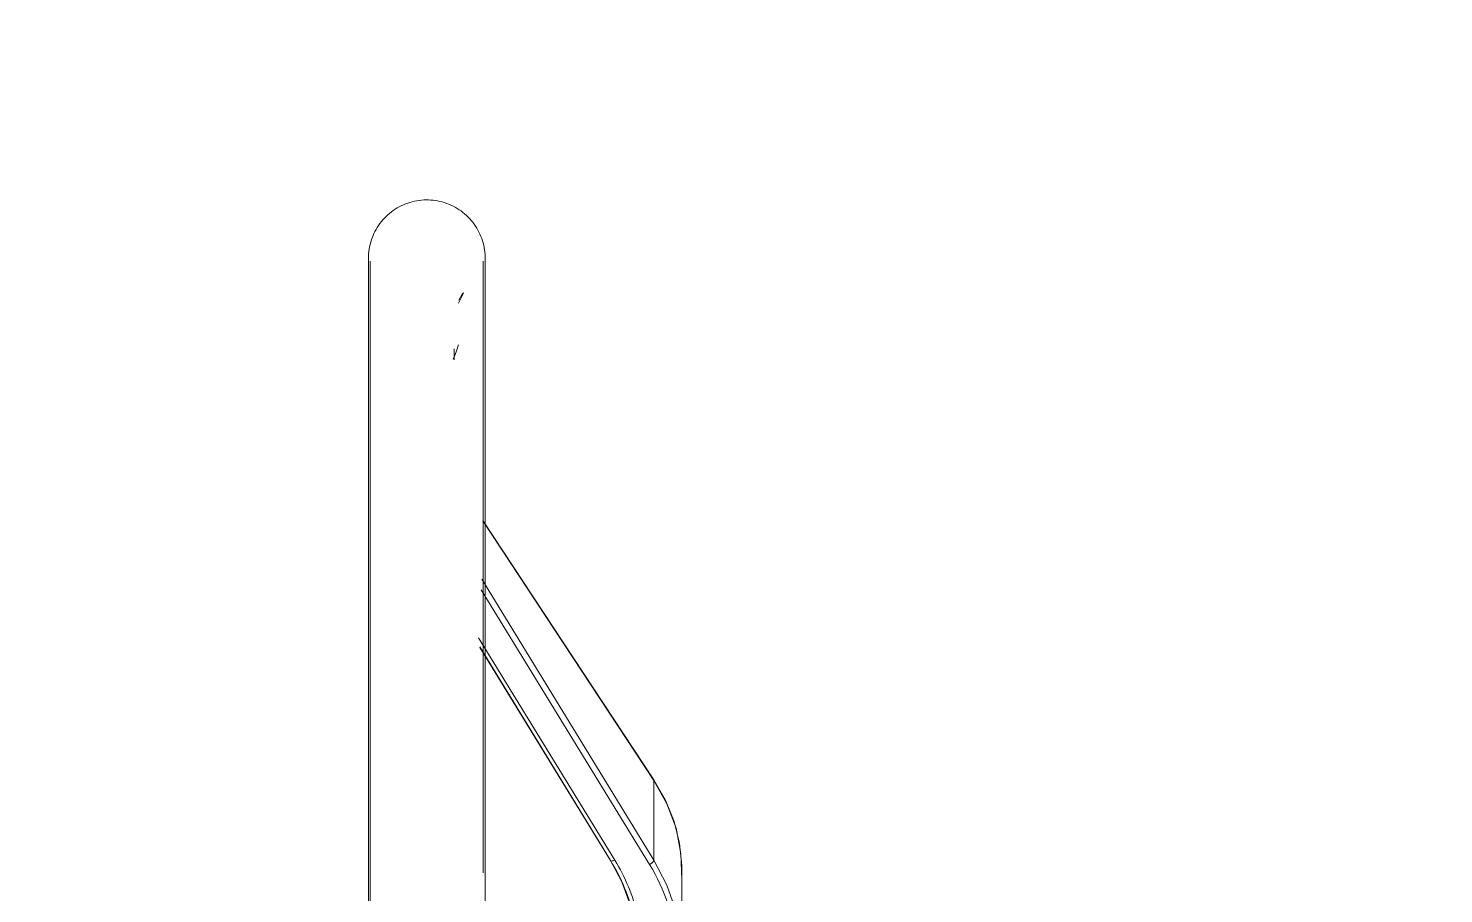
# Model space of a CAD drawing. Extents: x -181672 to 290600, y -29000 to 395522.
# Drawn here: x -6818.2 to -6624.1, y 37644.7 to 37763.5 of the extents above; entities that cross this region are included whole.
import ezdxf

# ---------------------------------------------------------------- set-up
doc = ezdxf.new("R2010")
doc.units = 0
doc.header["$LTSCALE"] = 10
doc.layers.add('XFM7P20PCW$0$M-EQPM-3', color=252, linetype='Continuous', lineweight=9)
doc.layers.add('XFM7P20PCW$0$SH-TEXT', color=252, linetype='Continuous')
doc.styles.add('XFM7P20PCW$0$aa-txt', font='isocp.shx', dxfattribs={"bigfont": 'chineset'})
doc.dimstyles.new('XFM7P20PCW$0$adim-5', dxfattribs={"dimscale": 10, "dimtxt": 0.25, "dimasz": 0.25, "dimexe": 0.1, "dimexo": 0.5, "dimgap": 0.15, "dimtad": 0, "dimdec": 4, "dimlfac": 5, "dimdsep": 46, "dimtxsty": 'XFM7P20PCW$0$aa-txt', "dimcen": 2.5, "dimclrd": 3, "dimclre": 3, "dimclrt": 256, "dimadec": 0, "dimazin": 0, "dimtfac": 1, "dimtdec": 4, "dimtmove": 0, "dimatfit": 3, "dimfxl": 1, "dimtolj": 1, "dimtzin": 0, "dimarcsym": 0})

# ---------------------------------------------------------------- blocks, each defined once
blk = doc.blocks.new('XFM7P20PCW$0$A$C33a3deab')
at = {"layer": 'XFM7P20PCW$0$M-EQPM-3'}
for p, q in [((372.49, 1969.91), (607.51, 1969.91)), ((372.49, 1969.91), (607.51, 1969.91)), ((606.61, 1969.67), (373.39, 1969.67)), ((377.15, 1969.67), (373.39, 1969.67)), ((606.61, 1969.67), (377.82, 1969.67)), ((377.95, 1957.07), (378.76, 1957.55)), ((386.93, 1958.18), (385.45, 1958.18)), ((607.51, 1953.94), (372.49, 1953.94)), ((409.42, 1953.94), (372.49, 1953.94)), ((373.39, 1954.17), (457.37, 1954.17)), ((373.39, 1954.17), (377.15, 1954.17)), ((377.82, 1954.17), (409.07, 1954.17)), ((409, 1954.23), (444.58, 1930.79)), ((409.05, 1954.23), (444.68, 1930.76)), ((455.62, 1930.76), (417.06, 1954.38)), ((418.53, 1954.46), (456.22, 1931.37)), ((455.62, 1936.14), (425.13, 1954.82)), ((426.36, 1954.66), (455.6, 1936.76)), ((455.67, 1936.74), (426.42, 1954.66)), ((426.99, 1954.17), (457.37, 1954.17)), ((480.74, 1953.94), (428.39, 1953.94)), ((455.62, 1930.76), (444.68, 1930.76)), ((457.15, 1926.92), (469.02, 1926.92))]:
    blk.add_line(p, q, dxfattribs=at)
at = {"layer": 'XFM7P20PCW$0$M-EQPM-3', "flags": 128}
for points in [[(372.49, 1953.94), (372.17, 1953.96), (371.85, 1954), (371.54, 1954.06), (371.22, 1954.12), (370.91, 1954.2), (370.61, 1954.29), (370.3, 1954.39), (370, 1954.5), (369.71, 1954.63), (369.42, 1954.77), (369.14, 1954.92), (368.86, 1955.08), (368.59, 1955.25), (368.33, 1955.43), (368.07, 1955.62), (367.82, 1955.82), (367.58, 1956.03), (367.35, 1956.26), (367.13, 1956.49), (366.92, 1956.73), (366.71, 1956.97), (366.52, 1957.23), (366.34, 1957.49), (366.17, 1957.76), (366.01, 1958.04), (365.86, 1958.32), (365.72, 1958.61), (365.59, 1958.9), (365.48, 1959.2), (365.37, 1959.5), (365.28, 1959.81), (365.2, 1960.12), (365.14, 1960.44), (365.09, 1960.75), (365.05, 1961.07), (365.02, 1961.39), (365, 1961.71), (365, 1962.03), (365.01, 1962.35), (365.03, 1962.67), (365.07, 1962.98), (365.12, 1963.3), (365.18, 1963.61), (365.25, 1963.92), (365.34, 1964.23), (365.44, 1964.54), (365.55, 1964.84), (365.67, 1965.13), (365.81, 1965.42), (365.95, 1965.71), (366.11, 1965.99), (366.28, 1966.26), (366.46, 1966.52), (366.65, 1966.78), (366.85, 1967.03), (367.06, 1967.28), (367.27, 1967.51), (367.5, 1967.73), (367.74, 1967.95), (367.98, 1968.15), (368.24, 1968.35), (368.5, 1968.53), (368.77, 1968.71), (369.04, 1968.87), (369.32, 1969.03), (369.61, 1969.17), (369.9, 1969.3), (370.2, 1969.42), (370.5, 1969.52), (370.81, 1969.62), (371.12, 1969.7), (371.43, 1969.77), (371.74, 1969.82), (372.06, 1969.87), (372.38, 1969.9), (372.49, 1969.91)], [(372.49, 1969.91), (372.55, 1969.91), (372.58, 1969.91)], [(463.32, 1969.91), (458.77, 1969.91), (454.27, 1969.91), (449.83, 1969.91), (445.45, 1969.91), (441.14, 1969.91), (436.91, 1969.91), (432.76, 1969.91), (428.71, 1969.91), (424.75, 1969.91), (420.9, 1969.91), (417.16, 1969.91), (413.54, 1969.91), (410.03, 1969.91), (406.66, 1969.91), (403.42, 1969.91), (400.32, 1969.91), (397.36, 1969.91), (394.55, 1969.91), (391.89, 1969.91), (389.39, 1969.91), (387.05, 1969.91), (384.87, 1969.91), (382.87, 1969.91), (381.03, 1969.91), (379.37, 1969.91), (377.88, 1969.91), (376.58, 1969.91), (375.46, 1969.91), (374.52, 1969.91), (373.76, 1969.91), (373.19, 1969.91), (372.81, 1969.91), (372.61, 1969.91), (372.58, 1969.91)], [(372.58, 1969.91), (372.68, 1969.91), (372.96, 1969.91), (373.43, 1969.91), (374.08, 1969.91), (374.93, 1969.91), (375.95, 1969.91), (377.16, 1969.91), (378.55, 1969.91), (380.11, 1969.91), (381.85, 1969.91), (383.77, 1969.91), (385.85, 1969.91), (388.1, 1969.91), (390.52, 1969.91), (393.09, 1969.91), (395.82, 1969.91), (398.7, 1969.91), (401.73, 1969.91), (404.89, 1969.91), (408.2, 1969.91), (411.63, 1969.91), (415.19, 1969.91), (418.87, 1969.91), (422.66, 1969.91), (426.56, 1969.91), (430.56, 1969.91), (434.66, 1969.91), (438.84, 1969.91), (443.11, 1969.91), (447.45, 1969.91), (451.86, 1969.91), (456.34, 1969.91), (460.86, 1969.91)], [(379.16, 1957.58), (378.17, 1957.09), (377.75, 1956.91), (377.95, 1957.07)], [(377.87, 1957.02), (377.88, 1957.02), (377.93, 1957.05), (377.95, 1957.07)], [(372.58, 1953.93), (372.52, 1953.94), (372.49, 1953.94)], [(372.58, 1953.93), (372.68, 1953.93), (372.96, 1953.93), (373.43, 1953.93), (374.08, 1953.93), (374.93, 1953.93), (375.95, 1953.93), (377.16, 1953.93), (378.55, 1953.93), (380.11, 1953.93), (381.85, 1953.93), (383.77, 1953.93), (385.85, 1953.93), (388.1, 1953.93), (390.52, 1953.93), (393.09, 1953.93), (395.82, 1953.93), (398.7, 1953.93), (401.73, 1953.93), (404.89, 1953.93), (408.2, 1953.93), (411.63, 1953.93), (415.19, 1953.93), (418.87, 1953.93), (422.66, 1953.93), (426.56, 1953.93), (430.56, 1953.93), (434.66, 1953.93), (438.84, 1953.93), (443.11, 1953.93), (447.45, 1953.93), (451.86, 1953.93), (456.34, 1953.93), (460.86, 1953.93)], [(409.5, 1953.93), (406.66, 1953.93), (403.42, 1953.93), (400.32, 1953.93), (397.36, 1953.93), (394.55, 1953.93), (391.89, 1953.93), (389.39, 1953.93), (387.05, 1953.93), (384.87, 1953.93), (382.87, 1953.93), (381.03, 1953.93), (379.37, 1953.93), (377.88, 1953.93), (376.58, 1953.93), (375.46, 1953.93), (374.52, 1953.93), (373.76, 1953.93), (373.19, 1953.93), (372.81, 1953.93), (372.61, 1953.93), (372.58, 1953.93)], [(480.75, 1953.93), (477.2, 1953.93), (472.55, 1953.93), (467.92, 1953.93), (463.32, 1953.93), (458.77, 1953.93), (454.27, 1953.93), (449.83, 1953.93), (445.45, 1953.93), (441.14, 1953.93), (436.91, 1953.93), (432.76, 1953.93), (428.71, 1953.93), (427.41, 1953.93)], [(455.67, 1936.74), (458.62, 1935.18), (461.73, 1934.02), (464.94, 1933.27), (468.21, 1932.94), (471.48, 1933.05), (472.64, 1933.19)], [(444.58, 1930.79), (447.39, 1929.19), (450.33, 1928.01), (453.34, 1927.26), (456.37, 1926.94), (457.14, 1926.92)], [(444.68, 1930.76), (447.88, 1928.98), (451.25, 1927.74), (454.74, 1927.06), (458.27, 1926.95)], [(473.98, 1927.42), (470.21, 1926.95), (466.43, 1927.06), (462.68, 1927.74), (459.06, 1928.98), (455.62, 1930.76)]]:
    blk.add_lwpolyline(points, dxfattribs=at)
at = {"layer": 'XFM7P20PCW$0$M-EQPM-3', "extrusion": (0, 0, -1)}
for centre, start_param, end_param in [((455.31, 1936.14), 6.018556, 7.619714), ((455.91, 1931.37), 1.336529, 2.876963)]:
    blk.add_ellipse(centre, major_axis=(0.366, 0.597), ratio=0.38964, start_param=start_param, end_param=end_param, dxfattribs=at)
at = {"layer": 'XFM7P20PCW$0$M-EQPM-3'}
blk.add_open_spline([(386.88, 1958.3), (386.16, 1958.02), (385.48, 1957.78), (384.87, 1957.57)], degree=3, dxfattribs=at)
for points, knots in [([(455.6, 1936.76), (456.83, 1935.99), (459.41, 1934.67), (463.87, 1933.28), (467.53, 1932.88), (470.21, 1932.94), (472, 1933.08), (473.34, 1933.29), (474.23, 1933.47)], [0, 0, 0, 0, 0.222222, 0.444444, 0.722222, 0.791667, 0.861111, 1, 1, 1, 1]), ([(475.17, 1932.9), (473.19, 1932.43), (469.15, 1931.99), (463.78, 1932.67), (459.25, 1934.17), (456.8, 1935.42), (455.62, 1936.14)], [-1, -1, -1, -1, -0.7, -0.4, -0.2, 0, 0, 0, 0]), ([(456.22, 1931.37), (457.94, 1930.32), (461.57, 1928.64), (468.02, 1927.33), (472.62, 1927.7), (475.17, 1928.33)], [-1, -1, -1, -1, -0.7, -0.4, 0, 0, 0, 0])]:
    blk.add_open_spline(points, degree=3, knots=knots, dxfattribs=at)
blk = doc.blocks.new('XFM7P20PCW$0$A$Cd4ff1465')
at = {"layer": 'XFM7P20PCW$0$SH-TEXT', "annotation_type": 0, "has_hookline": 1, "hookline_direction": 0}
blk.add_leader([(220.0127, 83.3494), (229.1905, 72.2775), (231.6905, 72.2775)], dimstyle='XFM7P20PCW$0$adim-5', dxfattribs=at)
at = {"layer": 'XFM7P20PCW$0$SH-TEXT', "annotation_type": 0, "has_hookline": 1, "hookline_direction": 0, "horizontal_direction": (-1, 0, 0)}
blk.add_leader([(309.7085, 78.9488), (301.4326, 67.751), (298.9326, 67.751)], dimstyle='XFM7P20PCW$0$adim-5', dxfattribs=at)
blk = doc.blocks.new('XFM7P20PCW')
at = {"xscale": 30, "yscale": 30, "zscale": 30, "rotation": 90}
blk.add_blockref('XFM7P20PCW$0$A$Cd4ff1465', (-4402.30053, 29399.02815), dxfattribs=at)
at = {"xscale": -1, "rotation": 90}
blk.add_blockref('XFM7P20PCW$0$A$C33a3deab', (-4801.65262, 38104.96209), dxfattribs=at)

msp = doc.modelspace()

# ---------------------------------------------------------------- block references
msp.add_blockref('XFM7P20PCW', (0, 0))

doc.saveas('drawing.dxf')
